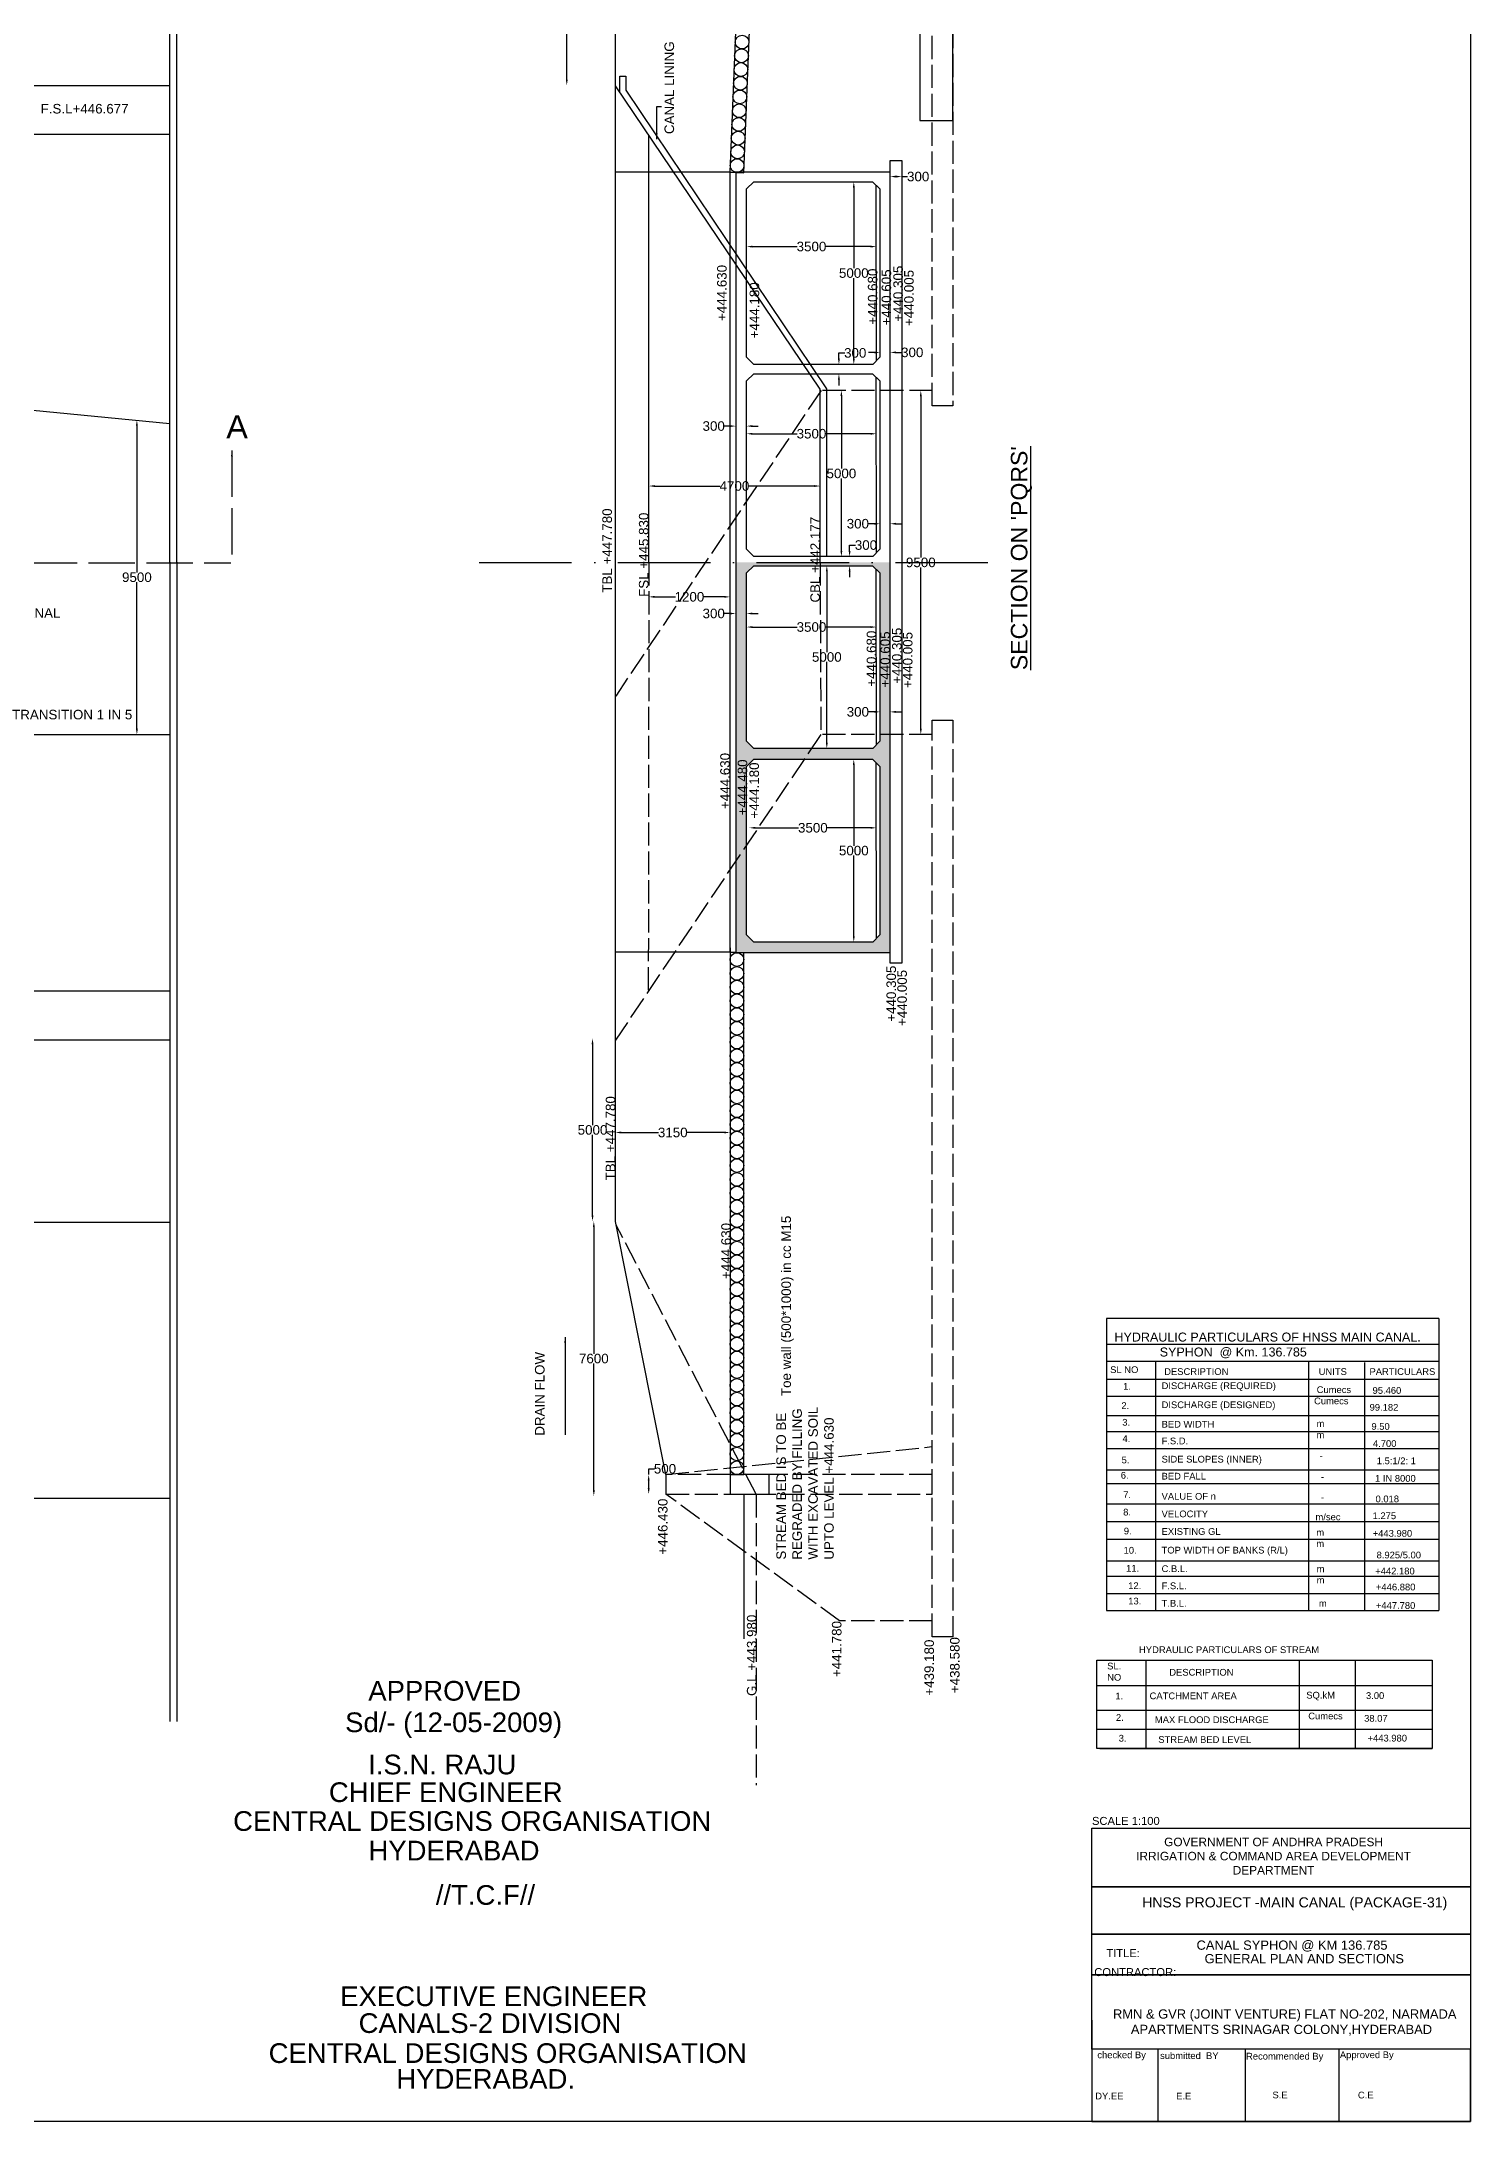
# Model space of a CAD drawing. Header units: millimetres. Extents: x -1552452794 to 662504, y 2311 to 4475819590.
# Drawn here: x 625431 to 662504, y 9615 to 63576 of the extents above; entities that cross this region are included whole.
import ezdxf

# ---------------------------------------------------------------- set-up
doc = ezdxf.new("R2010")
doc.units = ezdxf.units.MM
doc.header["$MEASUREMENT"] = 0
doc.linetypes.add('ACAD_ISO02W100', pattern=[15, 12, -3])
doc.linetypes.add('ACAD_ISO10W100', pattern=[18, 12, -3, 0, -3])
doc.layers.add('DIMENSION', color=7, linetype='Continuous')
doc.layers.add('DRAWING', color=7, linetype='Continuous')
doc.styles.get("Standard").update_dxf_attribs({"font": 'arial.ttf'})
doc.dimstyles.get("Standard").update_dxf_attribs({"dimtxt": 248, "dimasz": 150, "dimexe": 0.18, "dimexo": 0.0625, "dimgap": 0.09, "dimtad": 0, "dimtih": 1, "dimtoh": 1, "dimdec": 0, "dimzin": 0, "dimdsep": 46, "dimtxsty": 'Standard', "dimcen": 0.09, "dimse1": 1, "dimse2": 1, "dimadec": 0, "dimazin": 0, "dimtfac": 1, "dimtdec": 0, "dimtofl": 0, "dimtmove": 0, "dimatfit": 3, "dimfxl": 1, "dimtolj": 1, "dimtzin": 0, "dimarcsym": 0})

# ---------------------------------------------------------------- blocks, each defined once
blk = doc.blocks.new('*D23')
at = {"layer": 'Defpoints', "color": 0, "transparency": 16777216}
for p in [(641183, 26396), (641183, 26396), (641178, 25887)]:
    blk.add_point(p, dxfattribs=at)
at = {"layer": 'DRAWING', "color": 0, "lineweight": -2, "transparency": 16777216}
for p, q in [((641183, 26396), (641183, 26546)), ((641183, 26546), (641333, 26546)), ((641183, 26037), (641183, 26246))]:
    blk.add_line(p, q, dxfattribs=at)
at = {"layer": 'DRAWING', "color": 0, "transparency": 16777216}
for points in [[(641158, 26246), (641208, 26246), (641183, 26396)], [(641158, 26037), (641208, 26037), (641183, 25887)]]:
    blk.add_solid(points, dxfattribs=at)
at = {"layer": 'DRAWING', "color": 0, "transparency": 16777216, "insert": (641606, 26546), "char_height": 248, "attachment_point": 5}
blk.add_mtext('\\A1;500', dxfattribs=at)
blk = doc.blocks.new('*D24')
at = {"layer": 'Defpoints', "color": 0, "transparency": 16777216}
for p in [(639756, 32970), (639760, 32970), (639792, 25843)]:
    blk.add_point(p, dxfattribs=at)
at = {"layer": 'DRAWING', "color": 0, "lineweight": -2, "transparency": 16777216}
for p, q in [((639760, 32820), (639760, 29533)), ((639760, 25993), (639760, 29280))]:
    blk.add_line(p, q, dxfattribs=at)
at = {"layer": 'DRAWING', "color": 0, "transparency": 16777216}
for points in [[(639735, 32820), (639785, 32820), (639760, 32970)], [(639735, 25993), (639785, 25993), (639760, 25843)]]:
    blk.add_solid(points, dxfattribs=at)
at = {"layer": 'DRAWING', "color": 0, "transparency": 16777216, "insert": (639760, 29406), "char_height": 248, "attachment_point": 5}
blk.add_mtext('\\A1;7600', dxfattribs=at)
blk = doc.blocks.new('*D25')
at = {"layer": 'Defpoints', "color": 0, "transparency": 16777216}
for p in [(639726, 37707), (639726, 37707), (639760, 32970)]:
    blk.add_point(p, dxfattribs=at)
at = {"layer": 'DRAWING', "color": 0, "lineweight": -2, "transparency": 16777216}
for p, q in [((639726, 37557), (639726, 35465)), ((639726, 33120), (639726, 35212))]:
    blk.add_line(p, q, dxfattribs=at)
at = {"layer": 'DRAWING', "color": 0, "transparency": 16777216}
for points in [[(639701, 37557), (639751, 37557), (639726, 37707)], [(639701, 33120), (639751, 33120), (639726, 32970)]]:
    blk.add_solid(points, dxfattribs=at)
at = {"layer": 'DRAWING', "color": 0, "transparency": 16777216, "insert": (639726, 35338), "char_height": 248, "attachment_point": 5}
blk.add_mtext('\\A1;5000', dxfattribs=at)
blk = doc.blocks.new('*D27')
at = {"layer": 'Defpoints', "color": 0, "transparency": 16777216}
for p in [(640322, 35307), (640322, 35272), (643294, 35307)]:
    blk.add_point(p, dxfattribs=at)
at = {"layer": 'DRAWING', "color": 0, "lineweight": -2, "transparency": 16777216}
for p, q in [((640472, 35272), (641438, 35272)), ((643144, 35272), (642178, 35272))]:
    blk.add_line(p, q, dxfattribs=at)
at = {"layer": 'DRAWING', "color": 0, "transparency": 16777216}
for points in [[(640472, 35297), (640472, 35247), (640322, 35272)], [(643144, 35297), (643144, 35247), (643294, 35272)]]:
    blk.add_solid(points, dxfattribs=at)
at = {"layer": 'DRAWING', "color": 0, "transparency": 16777216, "insert": (641808, 35272), "char_height": 248, "attachment_point": 5}
blk.add_mtext('\\A1;3150', dxfattribs=at)
blk = doc.blocks.new('*D28')
at = {"layer": 'Defpoints', "color": 0, "transparency": 16777216}
for p in [(643796, 43225), (643796, 43177), (647090, 43319)]:
    blk.add_point(p, dxfattribs=at)
at = {"layer": 'DRAWING', "color": 0, "lineweight": -2, "transparency": 16777216}
for p, q in [((643946, 43177), (645073, 43177)), ((646940, 43177), (645813, 43177))]:
    blk.add_line(p, q, dxfattribs=at)
at = {"layer": 'DRAWING', "color": 0, "transparency": 16777216}
for points in [[(643946, 43202), (643946, 43152), (643796, 43177)], [(646940, 43202), (646940, 43152), (647090, 43177)]]:
    blk.add_solid(points, dxfattribs=at)
at = {"layer": 'DRAWING', "color": 0, "transparency": 16777216, "insert": (645443, 43177), "char_height": 248, "attachment_point": 5}
blk.add_mtext('\\A1;3500', dxfattribs=at)
blk = doc.blocks.new('*D29')
at = {"layer": 'Defpoints', "color": 0, "transparency": 16777216}
for p in [(646505, 44955), (646505, 44955), (646505, 40214)]:
    blk.add_point(p, dxfattribs=at)
at = {"layer": 'DRAWING', "color": 0, "lineweight": -2, "transparency": 16777216}
for p, q in [((646505, 44805), (646505, 42711)), ((646505, 40364), (646505, 42458))]:
    blk.add_line(p, q, dxfattribs=at)
at = {"layer": 'DRAWING', "color": 0, "transparency": 16777216}
for points in [[(646480, 44805), (646530, 44805), (646505, 44955)], [(646480, 40364), (646530, 40364), (646505, 40214)]]:
    blk.add_solid(points, dxfattribs=at)
at = {"layer": 'DRAWING', "color": 0, "transparency": 16777216, "insert": (646505, 42585), "char_height": 248, "attachment_point": 5}
blk.add_mtext('\\A1;5000', dxfattribs=at)
blk = doc.blocks.new('*D30')
at = {"layer": 'Defpoints', "color": 0, "transparency": 16777216}
for p in [(647184, 46185), (647184, 46176), (647448, 46176)]:
    blk.add_point(p, dxfattribs=at)
at = {"layer": 'DRAWING', "color": 0, "lineweight": -2, "transparency": 16777216}
for p, q in [((647034, 46185), (646884, 46185)), ((647598, 46185), (647748, 46185))]:
    blk.add_line(p, q, dxfattribs=at)
at = {"layer": 'DRAWING', "color": 0, "transparency": 16777216}
for points in [[(647034, 46210), (647034, 46160), (647184, 46185)], [(647598, 46210), (647598, 46160), (647448, 46185)]]:
    blk.add_solid(points, dxfattribs=at)
at = {"layer": 'DRAWING', "color": 0, "transparency": 16777216, "insert": (646610, 46185), "char_height": 248, "attachment_point": 5}
blk.add_mtext('\\A1;300', dxfattribs=at)
blk = doc.blocks.new('*D31')
at = {"layer": 'Defpoints', "color": 0, "transparency": 16777216}
for p in [(645805, 49979), (645862, 49979), (645773, 45237)]:
    blk.add_point(p, dxfattribs=at)
at = {"layer": 'DRAWING', "color": 0, "lineweight": -2, "transparency": 16777216}
for p, q in [((645805, 49829), (645805, 47734)), ((645805, 45387), (645805, 47481))]:
    blk.add_line(p, q, dxfattribs=at)
at = {"layer": 'DRAWING', "color": 0, "transparency": 16777216}
for points in [[(645780, 49829), (645830, 49829), (645805, 49979)], [(645780, 45387), (645830, 45387), (645805, 45237)]]:
    blk.add_solid(points, dxfattribs=at)
at = {"layer": 'DRAWING', "color": 0, "transparency": 16777216, "insert": (645805, 47608), "char_height": 248, "attachment_point": 5}
blk.add_mtext('\\A1;5000', dxfattribs=at)
blk = doc.blocks.new('*D32')
at = {"layer": 'Defpoints', "color": 0, "transparency": 16777216}
for p in [(643724, 48389), (643724, 48386), (647090, 48389)]:
    blk.add_point(p, dxfattribs=at)
at = {"layer": 'DRAWING', "color": 0, "lineweight": -2, "transparency": 16777216}
for p, q in [((643874, 48386), (645037, 48386)), ((646940, 48386), (645777, 48386))]:
    blk.add_line(p, q, dxfattribs=at)
at = {"layer": 'DRAWING', "color": 0, "transparency": 16777216}
for points in [[(643874, 48411), (643874, 48361), (643724, 48386)], [(646940, 48411), (646940, 48361), (647090, 48386)]]:
    blk.add_solid(points, dxfattribs=at)
at = {"layer": 'DRAWING', "color": 0, "transparency": 16777216, "insert": (645407, 48386), "char_height": 248, "attachment_point": 5}
blk.add_mtext('\\A1;3500', dxfattribs=at)
blk = doc.blocks.new('*D33')
at = {"layer": 'Defpoints', "color": 0, "transparency": 16777216}
for p in [(643443, 48737), (643443, 48737), (643724, 48737)]:
    blk.add_point(p, dxfattribs=at)
at = {"layer": 'DRAWING', "color": 0, "lineweight": -2, "transparency": 16777216}
for p, q in [((643293, 48737), (643143, 48737)), ((643874, 48737), (644024, 48737))]:
    blk.add_line(p, q, dxfattribs=at)
at = {"layer": 'DRAWING', "color": 0, "transparency": 16777216}
for points in [[(643293, 48762), (643293, 48712), (643443, 48737)], [(643874, 48762), (643874, 48712), (643724, 48737)]]:
    blk.add_solid(points, dxfattribs=at)
at = {"layer": 'DRAWING', "color": 0, "transparency": 16777216, "insert": (642870, 48737), "char_height": 248, "attachment_point": 5}
blk.add_mtext('\\A1;300', dxfattribs=at)
blk = doc.blocks.new('*D34')
at = {"layer": 'Defpoints', "color": 0, "transparency": 16777216}
for p in [(646397, 50212), (646397, 50212), (646397, 49979)]:
    blk.add_point(p, dxfattribs=at)
at = {"layer": 'DRAWING', "color": 0, "lineweight": -2, "transparency": 16777216}
for p, q in [((646397, 50362), (646397, 50512)), ((646397, 50512), (646547, 50512)), ((646397, 49829), (646397, 49679))]:
    blk.add_line(p, q, dxfattribs=at)
at = {"layer": 'DRAWING', "color": 0, "transparency": 16777216}
for points in [[(646372, 50362), (646422, 50362), (646397, 50212)], [(646372, 49829), (646422, 49829), (646397, 49979)]]:
    blk.add_solid(points, dxfattribs=at)
at = {"layer": 'DRAWING', "color": 0, "transparency": 16777216, "insert": (646821, 50512), "char_height": 248, "attachment_point": 5}
blk.add_mtext('\\A1;300', dxfattribs=at)
blk = doc.blocks.new('*D35')
at = {"layer": 'Defpoints', "color": 0, "transparency": 16777216}
for p in [(647184, 51083), (647184, 51066), (647448, 51083)]:
    blk.add_point(p, dxfattribs=at)
at = {"layer": 'DRAWING', "color": 0, "lineweight": -2, "transparency": 16777216}
for p, q in [((647034, 51066), (646884, 51066)), ((647598, 51066), (647748, 51066))]:
    blk.add_line(p, q, dxfattribs=at)
at = {"layer": 'DRAWING', "color": 0, "transparency": 16777216}
for points in [[(647034, 51091), (647034, 51041), (647184, 51066)], [(647598, 51091), (647598, 51041), (647448, 51066)]]:
    blk.add_solid(points, dxfattribs=at)
at = {"layer": 'DRAWING', "color": 0, "transparency": 16777216, "insert": (646610, 51066), "char_height": 248, "attachment_point": 5}
blk.add_mtext('\\A1;300', dxfattribs=at)
blk = doc.blocks.new('*D36')
at = {"layer": 'Defpoints', "color": 0, "transparency": 16777216}
for p in [(648244, 54524), (648340, 54524), (648291, 45599)]:
    blk.add_point(p, dxfattribs=at)
at = {"layer": 'DRAWING', "color": 0, "lineweight": -2, "transparency": 16777216}
for p, q in [((648244, 54374), (648244, 50188)), ((648244, 45749), (648244, 49935))]:
    blk.add_line(p, q, dxfattribs=at)
at = {"layer": 'DRAWING', "color": 0, "transparency": 16777216}
for points in [[(648219, 54374), (648269, 54374), (648244, 54524)], [(648219, 45749), (648269, 45749), (648244, 45599)]]:
    blk.add_solid(points, dxfattribs=at)
at = {"layer": 'DRAWING', "color": 0, "transparency": 16777216, "insert": (648244, 50062), "char_height": 248, "attachment_point": 5}
blk.add_mtext('\\A1;9500', dxfattribs=at)
blk = doc.blocks.new('*D37')
at = {"layer": 'Defpoints', "color": 0, "transparency": 16777216}
for p in [(646183, 54527), (646183, 54527), (646183, 50212)]:
    blk.add_point(p, dxfattribs=at)
at = {"layer": 'DRAWING', "color": 0, "lineweight": -2, "transparency": 16777216}
for p, q in [((646183, 54377), (646183, 52496)), ((646183, 50362), (646183, 52243))]:
    blk.add_line(p, q, dxfattribs=at)
at = {"layer": 'DRAWING', "color": 0, "transparency": 16777216}
for points in [[(646158, 54377), (646208, 54377), (646183, 54527)], [(646158, 50362), (646208, 50362), (646183, 50212)]]:
    blk.add_solid(points, dxfattribs=at)
at = {"layer": 'DRAWING', "color": 0, "transparency": 16777216, "insert": (646183, 52370), "char_height": 248, "attachment_point": 5}
blk.add_mtext('\\A1;5000', dxfattribs=at)
blk = doc.blocks.new('*D38')
at = {"layer": 'Defpoints', "color": 0, "transparency": 16777216}
for p in [(647090, 53426), (643724, 53401), (643724, 53337)]:
    blk.add_point(p, dxfattribs=at)
at = {"layer": 'DRAWING', "color": 0, "lineweight": -2, "transparency": 16777216}
for p, q in [((643874, 53401), (645037, 53401)), ((646940, 53401), (645777, 53401))]:
    blk.add_line(p, q, dxfattribs=at)
at = {"layer": 'DRAWING', "color": 0, "transparency": 16777216}
for points in [[(643874, 53426), (643874, 53376), (643724, 53401)], [(646940, 53426), (646940, 53376), (647090, 53401)]]:
    blk.add_solid(points, dxfattribs=at)
at = {"layer": 'DRAWING', "color": 0, "transparency": 16777216, "insert": (645407, 53401), "char_height": 248, "attachment_point": 5}
blk.add_mtext('\\A1;3500', dxfattribs=at)
blk = doc.blocks.new('*D39')
at = {"layer": 'Defpoints', "color": 0, "transparency": 16777216}
for p in [(646119, 55198), (646119, 55198), (646119, 54954)]:
    blk.add_point(p, dxfattribs=at)
at = {"layer": 'DRAWING', "color": 0, "lineweight": -2, "transparency": 16777216}
for p, q in [((646119, 55348), (646119, 55498)), ((646119, 55498), (646269, 55498)), ((646119, 54804), (646119, 54654))]:
    blk.add_line(p, q, dxfattribs=at)
at = {"layer": 'DRAWING', "color": 0, "transparency": 16777216}
for points in [[(646094, 55348), (646144, 55348), (646119, 55198)], [(646094, 54804), (646144, 54804), (646119, 54954)]]:
    blk.add_solid(points, dxfattribs=at)
at = {"layer": 'DRAWING', "color": 0, "transparency": 16777216, "insert": (646542, 55498), "char_height": 248, "attachment_point": 5}
blk.add_mtext('\\A1;300', dxfattribs=at)
blk = doc.blocks.new('*D40')
at = {"layer": 'Defpoints', "color": 0, "transparency": 16777216}
for p in [(647184, 55832), (647448, 55832), (647448, 55511)]:
    blk.add_point(p, dxfattribs=at)
at = {"layer": 'DRAWING', "color": 0, "lineweight": -2, "transparency": 16777216}
for p, q in [((647034, 55511), (646884, 55511)), ((647598, 55511), (647748, 55511))]:
    blk.add_line(p, q, dxfattribs=at)
at = {"layer": 'DRAWING', "color": 0, "transparency": 16777216}
for points in [[(647034, 55536), (647034, 55486), (647184, 55511)], [(647598, 55536), (647598, 55486), (647448, 55511)]]:
    blk.add_solid(points, dxfattribs=at)
at = {"layer": 'DRAWING', "color": 0, "transparency": 16777216, "insert": (648021, 55511), "char_height": 248, "attachment_point": 5}
blk.add_mtext('\\A1;300', dxfattribs=at)
blk = doc.blocks.new('*D41')
at = {"layer": 'Defpoints', "color": 0, "transparency": 16777216}
for p in [(646505, 59940), (646505, 59940), (646505, 55198)]:
    blk.add_point(p, dxfattribs=at)
at = {"layer": 'DRAWING', "color": 0, "lineweight": -2, "transparency": 16777216}
for p, q in [((646505, 59790), (646505, 57696)), ((646505, 55348), (646505, 57442))]:
    blk.add_line(p, q, dxfattribs=at)
at = {"layer": 'DRAWING', "color": 0, "transparency": 16777216}
for points in [[(646480, 59790), (646530, 59790), (646505, 59940)], [(646480, 55348), (646530, 55348), (646505, 55198)]]:
    blk.add_solid(points, dxfattribs=at)
at = {"layer": 'DRAWING', "color": 0, "transparency": 16777216, "insert": (646505, 57569), "char_height": 248, "attachment_point": 5}
blk.add_mtext('\\A1;5000', dxfattribs=at)
blk = doc.blocks.new('*D42')
at = {"layer": 'Defpoints', "color": 0, "transparency": 16777216}
for p in [(643724, 58257), (643724, 58257), (647090, 58257)]:
    blk.add_point(p, dxfattribs=at)
at = {"layer": 'DRAWING', "color": 0, "lineweight": -2, "transparency": 16777216}
for p, q in [((643874, 58257), (645037, 58257)), ((646940, 58257), (645777, 58257))]:
    blk.add_line(p, q, dxfattribs=at)
at = {"layer": 'DRAWING', "color": 0, "transparency": 16777216}
for points in [[(643874, 58282), (643874, 58232), (643724, 58257)], [(646940, 58282), (646940, 58232), (647090, 58257)]]:
    blk.add_solid(points, dxfattribs=at)
at = {"layer": 'DRAWING', "color": 0, "transparency": 16777216, "insert": (645407, 58257), "char_height": 248, "attachment_point": 5}
blk.add_mtext('\\A1;3500', dxfattribs=at)
blk = doc.blocks.new('*D43')
at = {"layer": 'Defpoints', "color": 0, "transparency": 16777216}
for p in [(647448, 60073), (647752, 60073), (647752, 60073)]:
    blk.add_point(p, dxfattribs=at)
at = {"layer": 'DRAWING', "color": 0, "lineweight": -2, "transparency": 16777216}
for p, q in [((647598, 60073), (647602, 60073)), ((647752, 60073), (647902, 60073))]:
    blk.add_line(p, q, dxfattribs=at)
at = {"layer": 'DRAWING', "color": 0, "transparency": 16777216}
for points in [[(647598, 60098), (647598, 60048), (647448, 60073)], [(647602, 60098), (647602, 60048), (647752, 60073)]]:
    blk.add_solid(points, dxfattribs=at)
at = {"layer": 'DRAWING', "color": 0, "transparency": 16777216, "insert": (648175, 60073), "char_height": 248, "attachment_point": 5}
blk.add_mtext('\\A1;300', dxfattribs=at)
blk = doc.blocks.new('*D44')
at = {"layer": 'Defpoints', "color": 0, "transparency": 16777216}
for p in [(643443, 53600), (643443, 53600), (643724, 53600)]:
    blk.add_point(p, dxfattribs=at)
at = {"layer": 'DRAWING', "color": 0, "lineweight": -2, "transparency": 16777216}
for p, q in [((643293, 53600), (643143, 53600)), ((643874, 53600), (644024, 53600))]:
    blk.add_line(p, q, dxfattribs=at)
at = {"layer": 'DRAWING', "color": 0, "transparency": 16777216}
for points in [[(643293, 53625), (643293, 53575), (643443, 53600)], [(643874, 53625), (643874, 53575), (643724, 53600)]]:
    blk.add_solid(points, dxfattribs=at)
at = {"layer": 'DRAWING', "color": 0, "transparency": 16777216, "insert": (642870, 53600), "char_height": 248, "attachment_point": 5}
blk.add_mtext('\\A1;300', dxfattribs=at)
blk = doc.blocks.new('*D45')
at = {"layer": 'Defpoints', "color": 0, "transparency": 16777216}
for p in [(641188, 52045), (641188, 52045), (645631, 52045)]:
    blk.add_point(p, dxfattribs=at)
at = {"layer": 'DRAWING', "color": 0, "lineweight": -2, "transparency": 16777216}
for p, q in [((641338, 52045), (643034, 52045)), ((645481, 52045), (643784, 52045))]:
    blk.add_line(p, q, dxfattribs=at)
at = {"layer": 'DRAWING', "color": 0, "transparency": 16777216}
for points in [[(641338, 52070), (641338, 52020), (641188, 52045)], [(645481, 52070), (645481, 52020), (645631, 52045)]]:
    blk.add_solid(points, dxfattribs=at)
at = {"layer": 'DRAWING', "color": 0, "transparency": 16777216, "insert": (643409, 52045), "char_height": 248, "attachment_point": 5}
blk.add_mtext('\\A1;4700', dxfattribs=at)
blk = doc.blocks.new('*D46')
at = {"layer": 'Defpoints', "color": 0, "transparency": 16777216}
for p in [(641187, 49169), (641187, 49143), (643294, 49140)]:
    blk.add_point(p, dxfattribs=at)
at = {"layer": 'DRAWING', "color": 0, "lineweight": -2, "transparency": 16777216}
for p, q in [((641337, 49169), (641882, 49169)), ((643144, 49169), (642599, 49169))]:
    blk.add_line(p, q, dxfattribs=at)
at = {"layer": 'DRAWING', "color": 0, "transparency": 16777216}
for points in [[(641337, 49194), (641337, 49144), (641187, 49169)], [(643144, 49194), (643144, 49144), (643294, 49169)]]:
    blk.add_solid(points, dxfattribs=at)
at = {"layer": 'DRAWING', "color": 0, "transparency": 16777216, "insert": (642240, 49169), "char_height": 248, "attachment_point": 5}
blk.add_mtext('\\A1;1200', dxfattribs=at)
blk = doc.blocks.new('*D26')
at = {"layer": 'Defpoints', "color": 0, "transparency": 16777216}
for p in [(639058, 70877), (639058, 70877), (639072, 62439)]:
    blk.add_point(p, dxfattribs=at)
at = {"layer": 'DRAWING', "color": 0, "lineweight": -2, "transparency": 16777216}
for p, q in [((639058, 70727), (639058, 66785)), ((639058, 62589), (639058, 66531))]:
    blk.add_line(p, q, dxfattribs=at)
at = {"layer": 'DRAWING', "color": 0, "transparency": 16777216}
for points in [[(639033, 70727), (639083, 70727), (639058, 70877)], [(639033, 62589), (639083, 62589), (639058, 62439)]]:
    blk.add_solid(points, dxfattribs=at)
at = {"layer": 'DRAWING', "color": 0, "transparency": 16777216, "insert": (639058, 66658), "char_height": 248, "attachment_point": 5}
blk.add_mtext('\\A1;8925', dxfattribs=at)
blk = doc.blocks.new('*D99')
at = {"layer": 'Defpoints', "color": 0, "transparency": 16777216}
for p in [(627828, 53757), (627828, 45597), (627904, 45597)]:
    blk.add_point(p, dxfattribs=at)
at = {"layer": 'DIMENSION', "color": 0, "lineweight": -2, "transparency": 16777216}
for p, q in [((627904, 53607), (627904, 49803)), ((627904, 45747), (627904, 49550))]:
    blk.add_line(p, q, dxfattribs=at)
at = {"layer": 'DIMENSION', "color": 0, "transparency": 16777216}
for points in [[(627879, 53607), (627929, 53607), (627904, 53757)], [(627879, 45747), (627929, 45747), (627904, 45597)]]:
    blk.add_solid(points, dxfattribs=at)
at = {"layer": 'DIMENSION', "color": 0, "transparency": 16777216, "insert": (627904, 49677), "char_height": 248, "attachment_point": 5}
blk.add_mtext('\\A1;9500', dxfattribs=at)

msp = doc.modelspace()

# ---------------------------------------------------------------- hatches: boundary and pattern name
at = {"layer": 'DRAWING'}
h = msp.add_hatch(dxfattribs=at)
h.set_pattern_fill('AR-CONC', color=256, scale=30, angle=90, style=0)
h.set_pattern_definition([(140, (650671.95, -942509.97), (18.82564, 215.178055), [22.5, -247.5]), (85, (650671.95, -942509.97), (-225.65764, -41.6254), [18, -198]), (190.4514, (650673.52, -942492.03), (-206.831863, 173.552815), [19.122057, -210.342634]), (136.1842, (650611.95, -942509.97), (49.655704, 320.172315), [33.75, -371.25]), (186.6356, (650616.1, -942483.3), (-292.23536, 280.39881), [28.68309, -315.5139]), (81.1842, (650611.95, -942509.97), (-292.23558, 280.39858), [27, -297]), (111, (650626.95, -942479.97), (120.785667, 179.072116), [22.5, -247.5]), (56, (650626.95, -942479.97), (-217.545014, 72.9946), [18, -198]), (161.4514, (650637.02, -942465.04), (-96.75915, 252.06679), [19.122057, -210.342634]), (127.5, (650671.95, -942509.966), (-99.868156, 3.6479566), [0, -195.6, 0, -201, 0, -198.75]), (97.5, (650671.95, -942509.97), (-118.323514, 78.920861), [0, -114.6, 0, -191.1, 0, -75.75]), (57.5, (650671.95, -942576.866), (6.7664615, 160.146731), [0, -75, 0, -234, 0, -310.5]), (47.5, (650671.95, -942606.87), (-30.031495, 174.95585), [0, -97.5, 0, -155.4, 0, -220.5])])
h.paths.add_polyline_path([(643443.5, 39942), (647447.8, 39942), (647447.8, 50065.1), (643443.5, 50065.1)])
h.paths.add_polyline_path([(643724.1, 49795.2), (643914.6, 49978.5), (646993.5, 49978.5), (647183.9, 49795.2), (647183.9, 45427.2), (647000.6, 45236.7), (643907.5, 45236.7), (643724.1, 45427.2)], flags=16)
h.paths.add_polyline_path([(643914.6, 44955.5), (646993.5, 44955.5), (647183.9, 44772.1), (647183.9, 40404.1), (647000.6, 40213.6), (643907.5, 40213.6), (643724.1, 40404.1), (643724.1, 44772.1)], flags=16)

# ---------------------------------------------------------------- linework, layer by layer
for points in [[(556365, 99730.7), (662503.6, 99730.7), (662503.6, 9614.6), (556365, 9614.6)], [(649077.2, 61529.5), (649077.2, 71754.6), (648217.3, 71754.6), (648217.3, 61529.5)], [(647447.8, 39667.1), (647447.8, 60488.6), (647751.6, 60488.6), (647751.6, 39667.1)], [(643443.5, 60188.2), (643443.5, 39942.9), (643294, 39942.9), (643294, 60188.2)], [(647447.8, 39942), (647447.8, 60188.2), (643443.5, 60188.2), (643443.5, 39942)], [(643724.1, 55388.4), (643724.1, 59756.4), (643914.6, 59939.7), (646993.5, 59939.7), (647183.9, 59756.4), (647183.9, 55388.4), (647000.6, 55197.9), (643907.5, 55197.9)], [(643724.1, 50402.8), (643724.1, 54770.8), (643914.6, 54954.2), (646993.5, 54954.2), (647183.9, 54770.8), (647183.9, 50402.8), (647000.6, 50212.3), (643907.5, 50212.3)], [(643724.1, 45427.2), (643724.1, 49795.2), (643914.6, 49978.5), (646993.5, 49978.5), (647183.9, 49795.2), (647183.9, 45427.2), (647000.6, 45236.7), (643907.5, 45236.7)], [(643724.1, 40404.1), (643724.1, 44772.1), (643914.6, 44955.5), (646993.5, 44955.5), (647183.9, 44772.1), (647183.9, 40404.1), (647000.6, 40213.6), (643907.5, 40213.6)], [(643294, 26396.2), (643294, 25886.8), (644307.7, 25886.8), (644307.7, 26396.2)], [(661509.6, 19293.1), (652814.2, 19293.1), (652814.2, 21581.5), (661509.6, 21581.5)]]:
    msp.add_lwpolyline(points, close=True, dxfattribs=at)
at = {"layer": 'DRAWING', "linetype": 'ACAD_ISO02W100', "ltscale": 50}
for points in [[(648540.6, 54123.9), (648540.6, 81266.4), (649077.2, 81255.2), (649077.2, 54123.9)], [(648540.6, 22189.6), (648540.6, 45970.4), (649077.2, 45970.4), (649077.2, 22189.6)], [(641629.5, 26396.2), (641629.5, 25886.8), (648540.6, 25886.8), (648540.6, 26396.2)]]:
    msp.add_lwpolyline(points, close=True, dxfattribs=at)
at = {"layer": 'DRAWING'}
for points in [[(628760.5, 50049), (628760.5, 80130.9)], [(628940.1, 50049), (628940.1, 80130.9)], [(643985.4, 77522.4), (643292, 60188.2), (643648, 60173.9), (644341.9, 77522.4)], [(640321.8, 39957.6), (640321.8, 70881.9)], [(640430.8, 62263.6), (640430.8, 62676.4), (640591.3, 62676.4), (640591.3, 62311.9), (645793.1, 54569.4), (645793.1, 50212.3)], [(619956.2, 62439.3), (628760.5, 62439.3)], [(645630.7, 50065.1), (645630.7, 54555.4), (640321.8, 62425.1)], [(619956.2, 61174.8), (628760.5, 61174.8)], [(641187.8, 50065.1), (641187.6, 61141.6)], [(606870.9, 59912.9), (619956.2, 54521.9), (628760.5, 53666.1)], [(643294, 60188.1), (640321.8, 60188.1)], [(647092.3, 55293.1), (647088.7, 59848)], [(647092.3, 50307.6), (647088.7, 54862.5)], [(628760.5, 50069.6), (628760.5, 19987.7)], [(628940.1, 50069.6), (628940.1, 19987.7)], [(647092.3, 45331.9), (647088.7, 49886.9)], [(606870.9, 40205.7), (619956.2, 45596.7), (628760.5, 45596.7)], [(647092.3, 40308.9), (647088.7, 44863.8)], [(641629.5, 26396.2), (640321.8, 32959), (640321.8, 39957.6), (643294, 39957.6)], [(643294, 40065.6), (643294, 26396.2), (643650.3, 26396.2), (643650.3, 39942)], [(619956.2, 38943.8), (628760.5, 38943.8)], [(619956.2, 37679.3), (628760.5, 37679.3)], [(601611.2, 32944.1), (628760.5, 32944.1)], [(612008.2, 30418.5), (616681.3, 25785.3), (628760.5, 25785.3)], [(643650.3, 25886.8), (643650.3, 22133.4)]]:
    msp.add_lwpolyline(points, dxfattribs=at)
at = {"layer": 'DRAWING', "linetype": 'ACAD_ISO02W100', "ltscale": 50}
for points in [[(648546.2, 54526.8), (645654.9, 54526.8), (640327.4, 46597)], [(641187.8, 50065.1), (641172.4, 38935.2)], [(645630.7, 50065.1), (645649.4, 45598.8)], [(648540.6, 45598.8), (645649.4, 45598.8), (640321.8, 37669.1)], [(643973.4, 25886.8), (640340.2, 32866.4)], [(641629.5, 26396.2), (648540.6, 27121.8)], [(648540.6, 22603), (646137.7, 22603), (641629.5, 25886.8)], [(643973.4, 25886.8), (643973.4, 18335.4)]]:
    msp.add_lwpolyline(points, dxfattribs=at)
at = {"layer": 'DRAWING', "linetype": 'ACAD_ISO10W100', "ltscale": 200}
msp.add_lwpolyline([(636783.9, 50065.1), (650638.5, 50065.1)], dxfattribs=at)
at = {"layer": 'DRAWING', "ltscale": 0.02}
for points in [[(661683.6, 30442.1), (653059.5, 30442.1), (653059.5, 22869.8)], [(661683.6, 30442.1), (661683.6, 22869.8)], [(653059.5, 29779.1), (661682.6, 29779.1)], [(653059.5, 29340.2), (661681.9, 29340.2)], [(654331, 29340.2), (654331, 22869.8)], [(658306.2, 29340.2), (658306.2, 22869.8)], [(659757, 29304.5), (659757, 22869.8)], [(653059.5, 28871.4), (661681.2, 28871.4)], [(653059.5, 28427.8), (661680.5, 28427.8)], [(653059.5, 27933.6), (661679.8, 27933.6)], [(653059.5, 27515.4), (661679.2, 27515.4)], [(653059.5, 27071.8), (661678.5, 27071.8)], [(653059.5, 26522.3), (661677.7, 26522.3)], [(653059.5, 26167.4), (661677.1, 26167.4)], [(653059.5, 25635.2), (661676.3, 25635.2)], [(653059.5, 25179), (661675.7, 25179)], [(653059.5, 24722.7), (661675, 24722.7)], [(653059.5, 24162.4), (661674.1, 24162.4)], [(653059.5, 23756.9), (661673.5, 23756.9)], [(653059.5, 23313.3), (661672.8, 23313.3)], [(653059.5, 22869.8), (661683.6, 22869.8)], [(654085.7, 21581.5), (654085.7, 19293.1)], [(658060.9, 21581.5), (658060.9, 19293.1)], [(659511.7, 21581.5), (659511.7, 19293.1)], [(652683.4, 12241.6), (652683.4, 11485)], [(654390, 11485), (654390, 9614.6)], [(656660.3, 11485), (656660.3, 9614.6)], [(659090.6, 11496), (659090.6, 9625.6)]]:
    msp.add_lwpolyline(points, dxfattribs=at)
at = {"layer": 'DRAWING', "ltscale": 0.1}
for points in [[(652814.2, 20921.3), (661509.6, 20921.3)], [(652814.2, 20287.1), (661509.6, 20287.1)], [(652814.2, 19795.2), (661509.6, 19795.2)], [(652885.6, 19293.1), (661509.6, 19293.1)]]:
    msp.add_lwpolyline(points, dxfattribs=at)
at = {"layer": 'DRAWING', "ltscale": 0.02}
for points in [[(652683.4, 17225.7), (662503.6, 17225.7), (662503.6, 15701), (652683.4, 15701)], [(652683.4, 15701), (662503.6, 15701), (662503.6, 14476.5), (652683.4, 14476.5)], [(652683.4, 14476.5), (662503.6, 14476.5), (662503.6, 13420.2), (652683.4, 13420.2)], [(652683.4, 13420.2), (662503.6, 13420.2), (662503.6, 11485), (652683.4, 11485)], [(652683.4, 9614.6), (662503.6, 9614.6), (662503.6, 11485), (652683.4, 11485)]]:
    msp.add_lwpolyline(points, close=True, dxfattribs=at)
at = {"layer": 'DRAWING'}
for centre in [(643605.3, 63563.1), (643591.1, 63207.1), (643562.6, 62495.1), (643576.8, 62851.1), (643548.3, 62139.1), (643519.9, 61427.1), (643534.1, 61783.1), (643505.6, 61071.1), (643477.1, 60359.1), (643491.4, 60715.1), (643472.1, 39757), (643472.1, 39400.7), (643472.1, 39044.4), (643472.1, 38688.1), (643472.1, 38331.8), (643472.1, 37975.5), (643472.1, 37619.2), (643472.1, 37263), (643472.1, 36906.7), (643472.1, 36550.4), (643472.1, 36194.1), (643472.1, 35837.8), (643472.1, 35481.5), (643472.1, 35125.2), (643472.1, 34768.9), (643472.1, 34412.7), (643472.1, 34056.4), (643472.1, 33700.1), (643472.1, 33343.8), (643472.1, 32987.5), (643472.1, 32631.2), (643472.1, 32274.9), (643472.1, 31918.6), (643472.1, 31562.4), (643472.1, 31206.1), (643472.1, 30849.8), (643472.1, 30493.5), (643472.1, 30137.2), (643472.1, 29780.9), (643472.1, 29424.6), (643472.1, 29068.3), (643472.1, 28712.1), (643472.1, 28355.8), (643472.1, 27999.5), (643472.1, 27643.2), (643472.1, 27286.9), (643472.1, 26930.6), (643472.1, 26574.3)]:
    msp.add_circle(centre, 178.1, dxfattribs=at)

# ---------------------------------------------------------------- texts
for s, height, p in [(' APPROVED', 510.64, (633709.6, 20531.6)), ('Sd/- (12-05-2009)', 510.638, (633306.8, 19714.7)), ('I.S.N. RAJU', 510.638, (633904, 18618.6)), ('CHIEF ENGINEER', 510.638, (632885.9, 17900.9)), ('CENTRAL DESIGNS ORGANISATION', 510.638, (630401.3, 17152.5)), ('HYDERABAD', 510.64, (633912.2, 16386.4)), ('//T.C.F//', 510.64, (635660.2, 15233.9)), ('CANAL SYPHON @ KM 136.785', 239.743, (655397.5, 14068.1)), ('EXECUTIVE ENGINEER', 510.638, (633180.1, 12606.8)), ('CANALS-2 DIVISION', 510.638, (633657.3, 11910)), ('CENTRAL DESIGNS ORGANISATION', 510.638, (631322.7, 11131.2)), ('checked By', 174.54, (652823.9, 11253.7)), ('submitted  BY', 174.545, (654451.9, 11232.5)), ('Recommended By', 174.545, (656682.3, 11219.3)), ('Approved By', 174.545, (659117.4, 11255.6)), ('HYDERABAD.', 510.64, (634634.8, 10460.6)), ('DY.EE', 174.54, (652769.3, 10186.3)), ('E.E', 174.54, (654868.8, 10183.3)), (' S.E', 174.54, (657299.9, 10213.2)), ('C.E', 174.54, (659584.8, 10210.6))]:
    msp.add_text(s, height=height, dxfattribs=at).set_placement(p)
at = {"layer": 'DRAWING', "attachment_point": 1, "rotation": 90}
for s, insert, char_height, width in [('CANAL LINING', (641593.7, 61176), 248, 2966.794), ('  +444.630', (642957.9, 56134.9), 248, 2251.058), ('  +440.305', (647530.2, 56114.9), 248, 2251.058), ('  +444.180', (643801.9, 55684), 248, 2251.058), ('  +440.680', (646869.9, 56039.1), 248, 2251.058), ('  +440.605', (647226.4, 56018.4), 248, 2251.058), ('  +440.005', (647811.4, 56004.7), 248, 2251.058), ("{\\LSECTION ON 'PQRS'}", (650580.8, 47268.1), 428, 6125.483), ('TBL +447.780', (639981.2, 49278.1), 248, 2251.058), ('FSL +445.830', (640929.9, 49168.7), 248, 2251.058), ('CBL +442.177', (645378.4, 49022.3), 248, 2251.058), ('  +440.680', (646838, 46646), 248, 2251.058), ('  +440.605', (647194.6, 46625.4), 248, 2251.058), ('  +440.305', (647498.4, 46721.8), 248, 2251.058), ('  +440.005', (647779.5, 46611.6), 248, 2251.058), ('  +444.630', (643039.3, 43472.9), 248, 2251.058), ('  +444.480', (643492.2, 43304.7), 248, 2251.058), ('  +444.180', (643796.5, 43225.2), 248, 2251.058), ('  +440.305', (647352.2, 37954.3), 248, 2251.058), ('  +440.005', (647633.4, 37844.1), 248, 2251.058), ('TBL +447.780', (640068.5, 34029.3), 248, 2251.058), ('Toe wall (500*1000) in cc M15', (644625.8, 28434.3), 248, 4707.076), ('+444.630', (643066.1, 31470.7), 248, 2251.058), ('DRAIN FLOW', (638232.3, 27405), 248, 2251.058), ('STREAM BED IS TO BE REGRADED BY FILLING WITH EXCAVATED SOIL UPTO LEVEL +444.630', (644496.3, 24189.4), 248, 4707.076), ('+446.430', (641423.4, 24318), 248, 2251.058), ('G.L +443.980', (643731.5, 20652.6), 248, 2251.058), ('+441.780', (645937.3, 21143.4), 248, 2251.058), ('+438.580', (649001, 20725.6), 248, 2251.058), ('+439.180', (648336.7, 20660.6), 248, 2251.058)]:
    msp.add_mtext(s, dxfattribs=dict(at, insert=insert, char_height=char_height, width=width))
at = {"layer": 'DRAWING'}
for s, insert, char_height, width, attachment_point in [('  F.S.L+446.677', (625213.6, 61958.6), 248, 2788.456, 1), ('A', (630224.2, 53283.2), 600, 178.415, 7), ('LINED CANAL', (623648.2, 48873.4), 248, 2251.058, 1), ('TRANSITION 1 IN 5', (624666, 46238.9), 248, 3114.145, 1), ('\\PHYDRAULIC PARTICULARS OF HNSS MAIN CANAL.                                   SYPHON  @ Km. 136.785', (653268.3, 30469.1), 232.726, 9897.631, 1), (' SL NO', (653088.9, 29205.5), 174.54, 1286.988, 1), (' DESCRIPTION ', (654490.8, 29156.2), 174.545, 2974.719, 1), ('UNITS', (658567, 29156.2), 174.54, 1158.423, 1), ('PARTICULARS', (659885.8, 29156.2), 174.545, 2774.617, 1), ('1.', (653493.3, 28774.4), 174.54, 257.668, 1), ('DISCHARGE (REQUIRED)', (654490.8, 28788.9), 174.545, 4866.916, 1), (' Cumecs \\PCumecs \\P ', (658447.2, 28685.8), 174.54, 1088.888, 1), (' 95.460 ', (659896.8, 28667.1), 174.54, 960.662, 1), ('2.', (653448.6, 28274.7), 174.54, 257.668, 1), ('DISCHARGE (DESIGNED)', (654490.8, 28294.6), 174.545, 4844.638, 1), ('\\P99.182', (659888.4, 28519.3), 174.54, 1188.555, 1), ('3.', (653470.4, 27840.9), 174.54, 257.668, 1), ('BED WIDTH', (654490.8, 27790.8), 174.54, 2203.291, 1), ('m \\Pm ', (658512.3, 27805.4), 174.54, 205.255, 1), (' 9.50 \\P', (659867.9, 27733), 174.54, 635.734, 1), ('4.', (653476.8, 27418.8), 174.54, 257.668, 1), ('F.S.D.', (654490.8, 27356.7), 174.54, 1075.82, 1), (' 4.700 \\P', (659907, 27289.5), 174.54, 798.198, 1), ('6.', (653432.1, 26465.6), 174.54, 257.668, 1), ('5.', (653453.4, 26861.7), 174.54, 257.668, 1), ('SIDE SLOPES (INNER)', (654490.8, 26883.3), 174.545, 17739.076, 1), ('BED FALL', (654490.8, 26442.9), 174.54, 1863.413, 1), ('-', (658591.3, 26967.7), 174.5, 205.255, 1), (' 1.5:1/2: 1 ', (660005.9, 26840.1), 174.545, 1279.09, 1), ('7.', (653494.5, 25959.5), 174.54, 257.668, 1), ('VALUE OF n', (654490.8, 25920), 174.54, 2304.032, 1), ('-', (658628.8, 26427.1), 174.5, 205.255, 1), ('1 IN 8000', (660027.9, 26385), 174.54, 1220.975, 1), ('8.', (653494.5, 25510.5), 174.54, 257.668, 1), ('VELOCITY', (654490.8, 25463.8), 174.54, 1991.952, 1), ('m/sec', (658483.3, 25384.9), 174.54, 757.119, 1), ('-', (658628.8, 25894.9), 174.5, 205.255, 1), (' 1.275', (659897.8, 25414.8), 174.54, 798.911, 1), (' 0.018 \\P', (659974.2, 25852.8), 174.54, 799.339, 1), ('9.', (653511.2, 25018.8), 174.54, 257.668, 1), ('EXISTING GL', (654490.8, 25007.6), 174.545, 2570.178, 1), ('m \\Pm ', (658505.8, 24984.3), 174.54, 205.255, 1), ('+443.980', (659969.2, 24958.4), 174.54, 798.198, 1), ('10.', (653505.8, 24519.7), 174.54, 257.668, 1), ('TOP WIDTH OF BANKS (R/L)', (654490.8, 24523.5), 174.545, 5404.333, 1), (' 8.925/5.00 ', (660001.9, 24396.7), 174.545, 1447.911, 1), ('11.', (653570.6, 24052.4), 174.54, 257.668, 1), ('C.B.L.', (654490.8, 24041.7), 174.54, 1066.751, 1), ('m \\Pm ', (658514.9, 24039), 174.54, 205.255, 1), (' +442.180', (659966.5, 23980.3), 174.54, 1294.433, 1), ('12.', (653624.6, 23601), 174.54, 257.668, 1), ('13.', (653625.4, 23202.3), 174.54, 257.668, 1), ('F.S.L.', (654490.8, 23598.2), 174.54, 1008.79, 1), ('\\P +446.880', (659985.5, 23857.4), 174.54, 1294.433, 1), ('T.B.L.', (654490.8, 23145.1), 174.54, 1032.448, 1), ('m ', (658572.2, 23142.4), 174.54, 351.078, 1), (' +447.780', (659982.9, 23087.6), 174.54, 1294.433, 1), ('HYDRAULIC PARTICULARS OF STREAM', (653905.4, 21939.7), 174.545, 5377.314, 1), ('SL.\\PNO', (653079.2, 21515.5), 174.54, 179.107, 1), ('DESCRIPTION', (654690.4, 21354.9), 174.545, 257.668, 1), ('1.', (653291.8, 20737.5), 174.54, 257.668, 1), ('CATCHMENT AREA', (654179.8, 20742.8), 174.545, 4867.113, 1), ('SQ.kM \\P', (658244.6, 20760.6), 174.54, 751.59, 1), ('\\P3.00', (659794, 21040.7), 174.54, 1293.72, 1), ('2.', (653306.9, 20180.9), 174.54, 257.668, 1), ('MAX FLOOD DISCHARGE', (654317.1, 20123.2), 174.545, 4867.113, 1), ('Cumecs', (658296.5, 20220.1), 174.54, 351.078, 1), ('38.07', (659746.1, 20159.5), 174.54, 1293.72, 1), ('3.', (653378.2, 19643.5), 174.54, 257.668, 1), ('STREAM BED LEVEL', (654405.9, 19609.1), 174.545, 4867.113, 1), ('+443.980', (659834.9, 19645.4), 174.54, 1293.72, 1), ('HNSS PROJECT -MAIN CANAL (PACKAGE-31)', (657945.6, 15428.5), 261.538, 11208.761, 2), ('GENERAL PLAN AND SECTIONS{\\C7;  }', (655606, 13956.4), 239.743, 6799.072, 1), ('\\pi473.20725;  RMN & GVR (JOINT VENTURE) FLAT NO-202, NARMADA \\P\\pi1124.07829;APARTMENTS SRINAGAR COLONY,HYDERABAD', (652570.1, 12521.1), 239.743, 10046.507, 1)]:
    msp.add_mtext(s, dxfattribs=dict(at, insert=insert, char_height=char_height, width=width, attachment_point=attachment_point))
at = {"layer": 'DRAWING', "color": 7}
for s, insert, char_height, width, attachment_point in [('SCALE 1:100', (652684.7, 17514.8), 207.57, 2432.786, 1), ('GOVERNMENT OF ANDHRA PRADESH\\PIRRIGATION & COMMAND AREA DEVELOPMENT DEPARTMENT', (657396.4, 16498), 220.359, 8469.648, 5), ('TITLE:', (653056.8, 14083.4), 207.57, 1686.974, 1), ('    CONTRACTOR:', (652744.4, 13592.5), 207.57, 1686.974, 1)]:
    msp.add_mtext(s, dxfattribs=dict(at, insert=insert, char_height=char_height, width=width, attachment_point=attachment_point))

# ---------------------------------------------------------------- dimensions: what is measured, and where the dimension line sits
at = {"layer": 'DIMENSION'}
dim = msp.add_linear_dim(base=(627904.4, 45596.7), p1=(627828.2, 53756.7), p2=(627828.2, 45596.7), angle=90, text='9500', dimstyle='Standard', dxfattribs=at)
dim.commit()
dim.dimension.update_dxf_attribs({"geometry": '*D99', "text_midpoint": (627904.4, 49676.7)})
at = {"layer": 'DRAWING'}
for base, p1, p2, angle, text, picture, middle in [((639058.4, 70877), (639072.2, 62439.1), (639058.4, 70877), 90, '8925', '*D26', (639058.4, 66658.1)), ((646504.7, 59939.7), (646504.7, 55197.9), (646504.7, 59939.7), 90, '5000', '*D41', (646504.7, 57568.8)), ((647751.6, 60072.9), (647447.8, 60072.9), (647751.6, 60072.9), 180, '300', '*D43', (648175.2, 60072.9)), ((643724.1, 58256.6), (647089.9, 58256.6), (643724.1, 58256.6), 180, '3500', '*D42', (645407, 58256.6)), ((646118.8, 55197.9), (646118.8, 54954.2), (646118.8, 55197.9), 90, '300', '*D39', (646542.4, 55497.9)), ((647447.8, 55511), (647183.9, 55831.6), (647447.8, 55831.6), 180, '300', '*D40', (648021.4, 55511)), ((646182.9, 54526.8), (646182.9, 50212.3), (646182.9, 54526.8), 90, '5000', '*D37', (646182.9, 52369.6)), ((648244.1, 54524.3), (648290.6, 45598.8), (648340, 54524.3), 90, '9500', '*D36', (648244.1, 50061.6)), ((643443.5, 53600), (643724.1, 53600), (643443.5, 53600), 180, '300', '*D44', (642869.9, 53600)), ((643724.1, 53401.5), (647089.8, 53425.6), (643724.1, 53337.4), 180, '3500', '*D38', (645407, 53401.5)), ((641187.7, 52044.5), (645630.7, 52044.6), (641187.7, 52044.5), 180, '4700', '*D45', (643409.2, 52044.5)), ((647183.9, 51065.7), (647447.8, 51083), (647183.9, 51083), 180, '300', '*D35', (646610.4, 51065.7)), ((646397.3, 50212.3), (646397.3, 49978.5), (646397.3, 50212.3), 90, '300', '*D34', (646820.8, 50512.3)), ((645804.9, 49978.5), (645773, 45236.7), (645862.4, 49978.5), 90, '5000', '*D31', (645804.9, 47607.6)), ((641186.5, 49168.7), (643294, 49139.7), (641186.5, 49142.6), 180, '1200', '*D46', (642240.2, 49168.7)), ((643443.5, 48737.2), (643724.1, 48737.2), (643443.5, 48737.2), 180, '300', '*D33', (642869.9, 48737.2)), ((643724.1, 48386.3), (647089.9, 48389.1), (643724.1, 48389.1), 180, '3500', '*D32', (645407, 48386.3)), ((647183.9, 46185.4), (647447.8, 46176.4), (647183.9, 46176.4), 180, '300', '*D30', (646610.4, 46185.4)), ((646505, 44955.5), (646505, 40213.6), (646505, 44955.5), 90, '5000', '*D29', (646505, 42584.6)), ((643796.5, 43177.2), (647089.9, 43318.7), (643796.5, 43225.2), 180, '3500', '*D28', (645443.2, 43177.2)), ((639725.6, 37707.1), (639759.8, 32969.9), (639725.6, 37707.1), 90, '5000', '*D25', (639725.6, 35338.5)), ((640321.8, 35271.9), (643294, 35306.8), (640321.8, 35306.8), 180, '3150', '*D27', (641807.9, 35271.9)), ((639759.8, 32969.9), (639791.9, 25842.8), (639755.5, 32969.9), 90, '7600', '*D24', (639759.8, 29406.3)), ((641182.6, 26396.2), (641177.9, 25886.8), (641182.6, 26396.2), 90, '500', '*D23', (641606.3, 26546.2))]:
    dim = msp.add_linear_dim(base=base, p1=p1, p2=p2, angle=angle, text=text, dimstyle='Standard', dxfattribs=at)
    dim.commit()
    dim.dimension.update_dxf_attribs({"geometry": picture, "text_midpoint": middle})

# ---------------------------------------------------------------- leaders
for points in [[(641392, 61048.6), (641392, 61891.7), (641514.2, 61891.7)], [(639015.4, 29964), (639015.4, 27423.6)]]:
    msp.add_leader(points, dimstyle='Standard', override={"dimgap": 0.09, "dimtad": 0}, dxfattribs=at)
at = {"layer": 'DRAWING', "linetype": 'ACAD_ISO02W100', "ltscale": 100}
for points in [[(630369.9, 52966.5), (630369.9, 50049)], [(560651.4, 52757.7), (560651.4, 50049), (630343.6, 50049)]]:
    msp.add_leader(points, dimstyle='Standard', dxfattribs=at)

doc.saveas('drawing.dxf')
